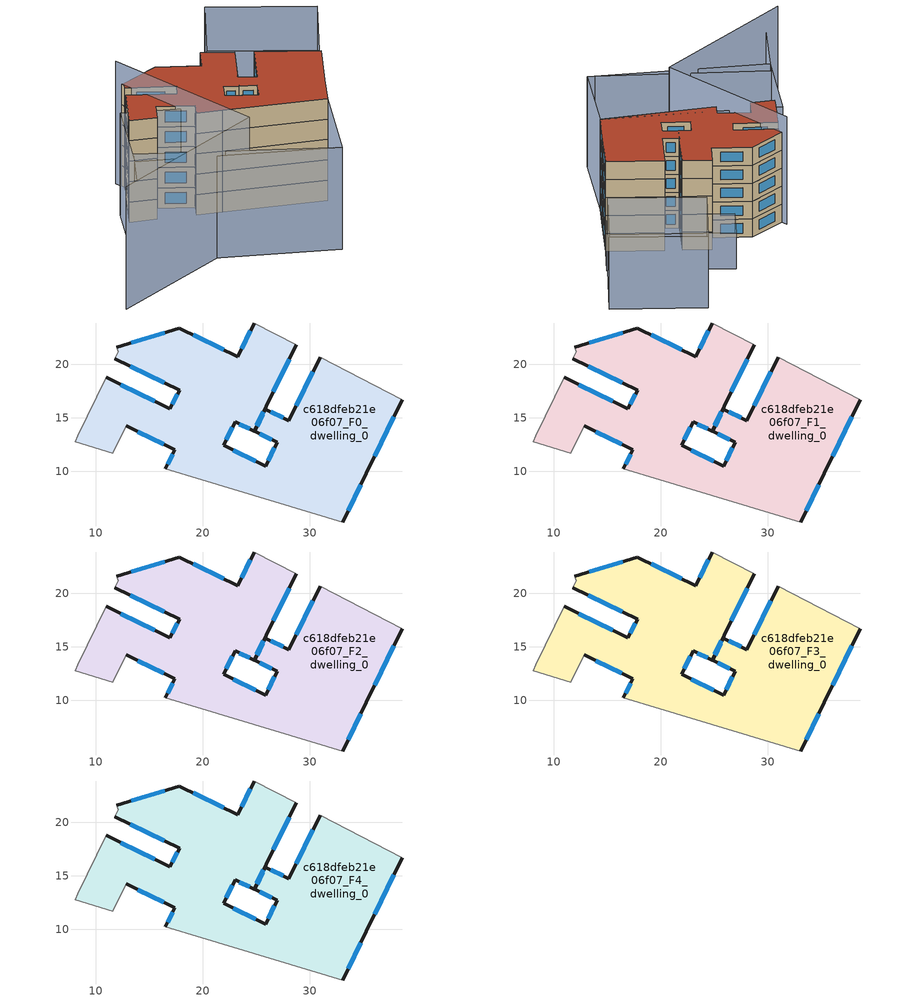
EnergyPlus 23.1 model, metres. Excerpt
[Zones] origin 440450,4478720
c618dfeb21e06f07_F0_dwelling_0
 floor ground (EU_floor_Construction): 38.64,16.7 35.26,9.8 33.09,5.26 19.87,9.2 16.5,10.23 17.39,12 12.84,14.23 11.59,11.69 8.06,12.75 8.31,13.33 10.94,18.79 16.92,15.87 17.82,17.58 11.78,20.5 12.11,21.19 11.94,21.59 17.81,23.36 23.25,20.72 24.81,23.86 28.73,21.83 25.92,16.08 25.9,16.09 24.78,13.76 23,14.62 21.93,12.42 25.86,10.48 26.94,12.72 24.83,13.74 25.82,15.79 28.03,14.73 30.95,20.67 z0
 wall outside (EU_wall_Construction): 30.95,20.67 28.03,14.73 25.82,15.79 24.83,13.74 26.94,12.72 25.86,10.48 21.93,12.42 23,14.62 24.78,13.76 25.9,16.09 25.92,16.08 28.73,21.83 / 33.09,5.26 35.26,9.8 38.64,16.7 / 12.84,14.23 17.39,12 16.5,10.23 / 11.78,20.5 17.82,17.58 16.92,15.87 10.94,18.79 / 24.81,23.86 23.25,20.72 17.81,23.36 11.94,21.59 z0:3
 wall adiabatic (EU_wall_Construction): 38.64,16.7 30.95,20.67 / 16.5,10.23 19.87,9.2 33.09,5.26 / 10.94,18.79 8.31,13.33 8.06,12.75 11.59,11.69 12.84,14.23 / 11.94,21.59 12.11,21.19 11.78,20.5 / 28.73,21.83 24.81,23.86 z0:3
 window (EU_Window_Construction): 26.58,17.42 28.08,20.48 / 25.04,14.3 25.64,15.54 / 23.42,14.42 24.37,13.96 / 22.18,12.93 22.75,14.1 / 24.94,10.93 22.85,11.96 / 26.69,12.2 26.11,11 / 25.32,13.5 26.44,12.96 / 25.59,15.31 25.06,14.22 / 27.51,14.98 26.34,15.55 / 30.27,19.28 28.72,16.12 / 36.05,11.42 37.85,15.09 / 33.6,6.32 34.75,8.74 / 17.18,11.58 16.71,10.64 / 13.91,13.71 16.32,12.52 / 15.52,16.55 12.34,18.1 / 17.61,17.18 17.13,16.27 / 13.2,19.82 16.41,18.26 / 16.43,22.95 13.32,22 / 21.97,21.34 19.08,22.74 / 24.44,23.13 23.61,21.46 z0.7:2.3
c618dfeb21e06f07_F1_dwelling_0
 floor to c618dfeb21e06f07_F0_dwelling_0 (EU_floor_Construction): 38.64,16.7 35.26,9.8 33.09,5.26 19.87,9.2 16.5,10.23 17.39,12 12.84,14.23 11.59,11.69 8.06,12.75 8.31,13.33 10.94,18.79 16.92,15.87 17.82,17.58 11.78,20.5 12.11,21.19 11.94,21.59 17.81,23.36 23.25,20.72 24.81,23.86 28.73,21.83 25.92,16.08 25.9,16.09 24.78,13.76 23,14.62 21.93,12.42 25.86,10.48 26.94,12.72 24.83,13.74 25.82,15.79 28.03,14.73 30.95,20.67 z3
 wall outside (EU_wall_Construction): 30.95,20.67 28.03,14.73 25.82,15.79 24.83,13.74 26.94,12.72 25.86,10.48 21.93,12.42 23,14.62 24.78,13.76 25.9,16.09 25.92,16.08 28.73,21.83 / 33.09,5.26 35.26,9.8 38.64,16.7 / 12.84,14.23 17.39,12 16.5,10.23 / 11.78,20.5 17.82,17.58 16.92,15.87 10.94,18.79 / 24.81,23.86 23.25,20.72 17.81,23.36 11.94,21.59 z3:6
 wall adiabatic (EU_wall_Construction): 38.64,16.7 30.95,20.67 / 16.5,10.23 19.87,9.2 33.09,5.26 / 10.94,18.79 8.31,13.33 8.06,12.75 11.59,11.69 12.84,14.23 / 11.94,21.59 12.11,21.19 11.78,20.5 / 28.73,21.83 24.81,23.86 z3:6
 window (EU_Window_Construction): 26.58,17.42 28.08,20.48 / 25.04,14.3 25.64,15.54 / 23.42,14.42 24.37,13.96 / 22.18,12.93 22.75,14.1 / 24.94,10.93 22.85,11.96 / 26.69,12.2 26.11,11 / 25.32,13.5 26.44,12.96 / 25.59,15.31 25.06,14.22 / 27.51,14.98 26.34,15.55 / 30.27,19.28 28.72,16.12 / 36.05,11.42 37.85,15.09 / 33.6,6.32 34.75,8.74 / 17.18,11.58 16.71,10.64 / 13.91,13.71 16.32,12.52 / 15.52,16.55 12.34,18.1 / 17.61,17.18 17.13,16.27 / 13.2,19.82 16.41,18.26 / 16.43,22.95 13.32,22 / 21.97,21.34 19.08,22.74 / 24.44,23.13 23.61,21.46 z3.7:5.3
c618dfeb21e06f07_F2_dwelling_0
 floor to c618dfeb21e06f07_F1_dwelling_0 (EU_floor_Construction): 38.64,16.7 35.26,9.8 33.09,5.26 19.87,9.2 16.5,10.23 17.39,12 12.84,14.23 11.59,11.69 8.06,12.75 8.31,13.33 10.94,18.79 16.92,15.87 17.82,17.58 11.78,20.5 12.11,21.19 11.94,21.59 17.81,23.36 23.25,20.72 24.81,23.86 28.73,21.83 25.92,16.08 25.9,16.09 24.78,13.76 23,14.62 21.93,12.42 25.86,10.48 26.94,12.72 24.83,13.74 25.82,15.79 28.03,14.73 30.95,20.67 z6
 wall outside (EU_wall_Construction): 30.95,20.67 28.03,14.73 25.82,15.79 24.83,13.74 26.94,12.72 25.86,10.48 21.93,12.42 23,14.62 24.78,13.76 25.9,16.09 25.92,16.08 28.73,21.83 / 33.09,5.26 35.26,9.8 38.64,16.7 / 12.84,14.23 17.39,12 16.5,10.23 / 11.78,20.5 17.82,17.58 16.92,15.87 10.94,18.79 / 24.81,23.86 23.25,20.72 17.81,23.36 11.94,21.59 z6:9
 wall adiabatic (EU_wall_Construction): 38.64,16.7 30.95,20.67 / 16.5,10.23 19.87,9.2 33.09,5.26 / 10.94,18.79 8.31,13.33 8.06,12.75 11.59,11.69 12.84,14.23 / 11.94,21.59 12.11,21.19 11.78,20.5 / 28.73,21.83 24.81,23.86 z6:9
 window (EU_Window_Construction): 26.58,17.42 28.08,20.48 / 25.04,14.3 25.64,15.54 / 23.42,14.42 24.37,13.96 / 22.18,12.93 22.75,14.1 / 24.94,10.93 22.85,11.96 / 26.69,12.2 26.11,11 / 25.32,13.5 26.44,12.96 / 25.59,15.31 25.06,14.22 / 27.51,14.98 26.34,15.55 / 30.27,19.28 28.72,16.12 / 36.05,11.42 37.85,15.09 / 33.6,6.32 34.75,8.74 / 17.18,11.58 16.71,10.64 / 13.91,13.71 16.32,12.52 / 15.52,16.55 12.34,18.1 / 17.61,17.18 17.13,16.27 / 13.2,19.82 16.41,18.26 / 16.43,22.95 13.32,22 / 21.97,21.34 19.08,22.74 / 24.44,23.13 23.61,21.46 z6.7:8.3
c618dfeb21e06f07_F3_dwelling_0
 floor to c618dfeb21e06f07_F2_dwelling_0 (EU_floor_Construction): 38.64,16.7 35.26,9.8 33.09,5.26 19.87,9.2 16.5,10.23 17.39,12 12.84,14.23 11.59,11.69 8.06,12.75 8.31,13.33 10.94,18.79 16.92,15.87 17.82,17.58 11.78,20.5 12.11,21.19 11.94,21.59 17.81,23.36 23.25,20.72 24.81,23.86 28.73,21.83 25.92,16.08 25.9,16.09 24.78,13.76 23,14.62 21.93,12.42 25.86,10.48 26.94,12.72 24.83,13.74 25.82,15.79 28.03,14.73 30.95,20.67 z9
 wall outside (EU_wall_Construction): 30.95,20.67 28.03,14.73 25.82,15.79 24.83,13.74 26.94,12.72 25.86,10.48 21.93,12.42 23,14.62 24.78,13.76 25.9,16.09 25.92,16.08 28.73,21.83 / 33.09,5.26 35.26,9.8 38.64,16.7 / 12.84,14.23 17.39,12 16.5,10.23 / 11.78,20.5 17.82,17.58 16.92,15.87 10.94,18.79 / 24.81,23.86 23.25,20.72 17.81,23.36 11.94,21.59 z9:12
 wall adiabatic (EU_wall_Construction): 38.64,16.7 30.95,20.67 / 16.5,10.23 19.87,9.2 33.09,5.26 / 10.94,18.79 8.31,13.33 8.06,12.75 11.59,11.69 12.84,14.23 / 11.94,21.59 12.11,21.19 11.78,20.5 / 28.73,21.83 24.81,23.86 z9:12
 window (EU_Window_Construction): 26.58,17.42 28.08,20.48 / 25.04,14.3 25.64,15.54 / 23.42,14.42 24.37,13.96 / 22.18,12.93 22.75,14.1 / 24.94,10.93 22.85,11.96 / 26.69,12.2 26.11,11 / 25.32,13.5 26.44,12.96 / 25.59,15.31 25.06,14.22 / 27.51,14.98 26.34,15.55 / 30.27,19.28 28.72,16.12 / 36.05,11.42 37.85,15.09 / 33.6,6.32 34.75,8.74 / 17.18,11.58 16.71,10.64 / 13.91,13.71 16.32,12.52 / 15.52,16.55 12.34,18.1 / 17.61,17.18 17.13,16.27 / 13.2,19.82 16.41,18.26 / 16.43,22.95 13.32,22 / 21.97,21.34 19.08,22.74 / 24.44,23.13 23.61,21.46 z9.7:11.3
c618dfeb21e06f07_F4_dwelling_0
 floor to c618dfeb21e06f07_F3_dwelling_0 (EU_floor_Construction): 38.64,16.7 35.26,9.8 33.09,5.26 19.87,9.2 16.5,10.23 17.39,12 12.84,14.23 11.59,11.69 8.06,12.75 8.31,13.33 10.94,18.79 16.92,15.87 17.82,17.58 11.78,20.5 12.11,21.19 11.94,21.59 17.81,23.36 23.25,20.72 24.81,23.86 28.73,21.83 25.92,16.08 25.9,16.09 24.78,13.76 23,14.62 21.93,12.42 25.86,10.48 26.94,12.72 24.83,13.74 25.82,15.79 28.03,14.73 30.95,20.67 z12
 wall outside (EU_wall_Construction): 30.95,20.67 28.03,14.73 25.82,15.79 24.83,13.74 26.94,12.72 25.86,10.48 21.93,12.42 23,14.62 24.78,13.76 25.9,16.09 25.92,16.08 28.73,21.83 / 33.09,5.26 35.26,9.8 38.64,16.7 / 12.84,14.23 17.39,12 16.5,10.23 / 11.78,20.5 17.82,17.58 16.92,15.87 10.94,18.79 / 24.81,23.86 23.25,20.72 17.81,23.36 11.94,21.59 z12:15
 wall adiabatic (EU_wall_Construction): 38.64,16.7 30.95,20.67 / 16.5,10.23 19.87,9.2 33.09,5.26 / 10.94,18.79 8.31,13.33 8.06,12.75 11.59,11.69 12.84,14.23 / 11.94,21.59 12.11,21.19 11.78,20.5 / 28.73,21.83 24.81,23.86 z12:15
 window (EU_Window_Construction): 26.58,17.42 28.08,20.48 / 25.04,14.3 25.64,15.54 / 23.42,14.42 24.37,13.96 / 22.18,12.93 22.75,14.1 / 24.94,10.93 22.85,11.96 / 26.69,12.2 26.11,11 / 25.32,13.5 26.44,12.96 / 25.59,15.31 25.06,14.22 / 27.51,14.98 26.34,15.55 / 30.27,19.28 28.72,16.12 / 36.05,11.42 37.85,15.09 / 33.6,6.32 34.75,8.74 / 17.18,11.58 16.71,10.64 / 13.91,13.71 16.32,12.52 / 15.52,16.55 12.34,18.1 / 17.61,17.18 17.13,16.27 / 13.2,19.82 16.41,18.26 / 16.43,22.95 13.32,22 / 21.97,21.34 19.08,22.74 / 24.44,23.13 23.61,21.46 z12.7:14.3
 roof outside (EU_roof_Construction): 33.09,5.26 35.26,9.8 38.64,16.7 30.95,20.67 28.03,14.73 25.82,15.79 24.83,13.74 26.94,12.72 25.86,10.48 21.93,12.42 23,14.62 24.78,13.76 25.9,16.09 25.92,16.08 28.73,21.83 24.81,23.86 23.25,20.72 17.81,23.36 11.94,21.59 12.11,21.19 11.78,20.5 17.82,17.58 16.92,15.87 10.94,18.79 8.31,13.33 8.06,12.75 11.59,11.69 12.84,14.23 17.39,12 16.5,10.23 19.87,9.2 z15
shading: -1.02,-6.02 4.21,4.81 / 4.21,4.81 27.4,-6.4 / 28.42,-6.79 3.34,2.94 / 3.34,2.94 8.02,14.99 / 8.02,14.99 33.1,5.26 / 33.1,5.26 28.42,-6.79 z0:15; 11.63,22.52 19.25,1.23 / 19.25,1.23 -3.47,-6.89 z0:18; 38.63,16.69 21.88,25.38 / 21.88,25.38 24.5,30.41 / 24.5,30.41 41.24,21.72 / 41.24,21.72 38.63,16.69 z0:6; 41.06,21.59 28.34,28.42 / 28.34,28.42 33.86,38.69 / 33.86,38.69 46.57,31.86 / 46.57,31.86 41.06,21.59 z0:12
[Building]
EU S2 Campaign: North Axis=0; Terrain=City; Solar Distribution=FullExterior
[Site:Location]
Madrid: Latitude=40.5; Longitude=-3.5; Time Zone=1; Elevation=609
[SizingPeriod:WeatherFileDays]
AnnualSizingPeriod: Begin Month=1; Begin Day of Month=1; End Month=12; End Day of Month=31; Day of Week for Start Day=Monday; Use Weather File Daylight Saving Period=No; Use Weather File Rain and Snow Indicators=No
[MATERIAL]
EU_InternalMass_Material: Roughness=MediumRough; Thickness=0.1; Conductivity=1; Density=1800; Specific Heat=900; Thermal Absorptance=0.9; Solar Absorptance=0.7; Visible Absorptance=0.7
[MATERIAL:NOMASS] Roughness=MediumRough; Thermal Absorptance=0.9; Solar Absorptance=0.7; Visible Absorptance=0.7
Name | Thermal Resistance
EU_wall_NoMass | 0.419739
EU_roof_NoMass | 0.352165
EU_floor_NoMass | 0.608284
[WINDOWMATERIAL:SIMPLEGLAZINGSYSTEM]
EU_Window_SimpleGlazing: UFactor=4.8352; Solar Heat Gain Coefficient=0.85; Visible Transmittance=0.85
[CONSTRUCTION]
EU_wall_Construction: EU_wall_NoMass
EU_roof_Construction: EU_roof_NoMass
EU_floor_Construction: EU_floor_NoMass
EU_Window_Construction: EU_Window_SimpleGlazing
EU_InternalMass_Construction: EU_InternalMass_Material
[ZONE] Type=1; Multiplier=1; Ceiling Height=autocalculate; Volume=880.043; Floor Area=autocalculate; Part of Total Floor Area=Yes
c618dfeb21e06f07_F0_dwelling_0; c618dfeb21e06f07_F1_dwelling_0; c618dfeb21e06f07_F2_dwelling_0; c618dfeb21e06f07_F3_dwelling_0; c618dfeb21e06f07_F4_dwelling_0
[INTERNALMASS] Construction=EU_InternalMass_Construction; Surface Area=293.348
Name | Zone or ZoneList
c618dfeb21e06f07_F0_dwelling_0_EU_InternalMass | c618dfeb21e06f07_F0_dwelling_0
c618dfeb21e06f07_F1_dwelling_0_EU_InternalMass | c618dfeb21e06f07_F1_dwelling_0
c618dfeb21e06f07_F2_dwelling_0_EU_InternalMass | c618dfeb21e06f07_F2_dwelling_0
c618dfeb21e06f07_F3_dwelling_0_EU_InternalMass | c618dfeb21e06f07_F3_dwelling_0
c618dfeb21e06f07_F4_dwelling_0_EU_InternalMass | c618dfeb21e06f07_F4_dwelling_0
[OTHEREQUIPMENT] Fuel Type=Electricity; Design Level Calculation Method=Watts/Area; Power per Zone Floor Area=1; Fraction Latent=0; Fraction Radiant=0; Fraction Lost=0; Carbon Dioxide Generation Rate=0; EndUse Subcategory=EU_Step8_InternalGains
Name | Zone or ZoneList or Space or SpaceList | Schedule
EU_Step8_InternalGain_c618dfeb21e06f07_F0_dwelling_0_f000 | c618dfeb21e06f07_F0_dwelling_0 | EU_Step8_GainSchedule_c618dfeb21e06f07_F0_dwelling_0_f000
EU_Step8_InternalGain_c618dfeb21e06f07_F1_dwelling_0_f000 | c618dfeb21e06f07_F1_dwelling_0 | EU_Step8_GainSchedule_c618dfeb21e06f07_F1_dwelling_0_f000
EU_Step8_InternalGain_c618dfeb21e06f07_F2_dwelling_0_f000 | c618dfeb21e06f07_F2_dwelling_0 | EU_Step8_GainSchedule_c618dfeb21e06f07_F2_dwelling_0_f000
EU_Step8_InternalGain_c618dfeb21e06f07_F3_dwelling_0_f000 | c618dfeb21e06f07_F3_dwelling_0 | EU_Step8_GainSchedule_c618dfeb21e06f07_F3_dwelling_0_f000
EU_Step8_InternalGain_c618dfeb21e06f07_F4_dwelling_0_f000 | c618dfeb21e06f07_F4_dwelling_0 | EU_Step8_GainSchedule_c618dfeb21e06f07_F4_dwelling_0_f000
[ZONEVENTILATION:DESIGNFLOWRATE] Schedule=EU_AlwaysOn; Design Flow Rate Calculation Method=AirChanges/Hour; Air Changes per Hour=0.703302; Ventilation Type=Natural; Fan Pressure Rise=0; Fan Total Efficiency=1; Constant Term Coefficient=1; Temperature Term Coefficient=0; Velocity Term Coefficient=0; Velocity Squared Term Coefficient=0; Minimum Indoor Temperature=-100; Maximum Indoor Temperature=100; Delta Temperature=-100; Minimum Outdoor Temperature=-100; Maximum Outdoor Temperature=100; Maximum Wind Speed=40
Name | Zone or ZoneList or Space or SpaceList
EU_ConstantAir_c618dfeb21e06f07_F0_dwelling_0 | c618dfeb21e06f07_F0_dwelling_0
EU_ConstantAir_c618dfeb21e06f07_F1_dwelling_0 | c618dfeb21e06f07_F1_dwelling_0
EU_ConstantAir_c618dfeb21e06f07_F2_dwelling_0 | c618dfeb21e06f07_F2_dwelling_0
EU_ConstantAir_c618dfeb21e06f07_F3_dwelling_0 | c618dfeb21e06f07_F3_dwelling_0
EU_ConstantAir_c618dfeb21e06f07_F4_dwelling_0 | c618dfeb21e06f07_F4_dwelling_0
[HVACTEMPLATE:THERMOSTAT] Constant Heating Setpoint=20; Constant Cooling Setpoint=50
EU_HeatOnly_c618dfeb21e06f07_F0_dwelling_0; EU_HeatOnly_c618dfeb21e06f07_F1_dwelling_0; EU_HeatOnly_c618dfeb21e06f07_F2_dwelling_0; EU_HeatOnly_c618dfeb21e06f07_F3_dwelling_0; EU_HeatOnly_c618dfeb21e06f07_F4_dwelling_0
[HVACTEMPLATE:ZONE:IDEALLOADSAIRSYSTEM] System Availability Schedule=EU_AlwaysOn; Maximum Heating Supply Air Temperature=50; Minimum Cooling Supply Air Temperature=13; Maximum Heating Supply Air Humidity Ratio=0.0156; Minimum Cooling Supply Air Humidity Ratio=0.0077; Heating Limit=NoLimit; Cooling Limit=NoLimit; Heating Availability Schedule=EU_AlwaysOn; Cooling Availability Schedule=EU_CoolingOff; Dehumidification Control Type=ConstantSensibleHeatRatio; Cooling Sensible Heat Ratio=0.7; Dehumidification Setpoint=60; Humidification Control Type=None; Humidification Setpoint=30; Outdoor Air Method=None; Outdoor Air Flow Rate per Person=0.00944; Outdoor Air Flow Rate per Zone Floor Area=0; Outdoor Air Flow Rate per Zone=0; Demand Controlled Ventilation Type=None; Outdoor Air Economizer Type=NoEconomizer; Heat Recovery Type=None; Sensible Heat Recovery Effectiveness=0.7; Latent Heat Recovery Effectiveness=0.65
Name | Template Thermostat
c618dfeb21e06f07_F0_dwelling_0 | EU_HeatOnly_c618dfeb21e06f07_F0_dwelling_0
c618dfeb21e06f07_F1_dwelling_0 | EU_HeatOnly_c618dfeb21e06f07_F1_dwelling_0
c618dfeb21e06f07_F2_dwelling_0 | EU_HeatOnly_c618dfeb21e06f07_F2_dwelling_0
c618dfeb21e06f07_F3_dwelling_0 | EU_HeatOnly_c618dfeb21e06f07_F3_dwelling_0
c618dfeb21e06f07_F4_dwelling_0 | EU_HeatOnly_c618dfeb21e06f07_F4_dwelling_0
[SIZING:ZONE] Zone Cooling Design Supply Air Temperature Input Method=SupplyAirTemperature; Zone Cooling Design Supply Air Temperature=13; Zone Heating Design Supply Air Temperature Input Method=SupplyAirTemperature; Zone Heating Design Supply Air Temperature=50; Zone Cooling Design Supply Air Humidity Ratio=0.008; Zone Heating Design Supply Air Humidity Ratio=0.008; Cooling Design Air Flow Method=DesignDay; Cooling Design Air Flow Rate=0; Cooling Minimum Air Flow per Zone Floor Area=0.000762; Cooling Minimum Air Flow=0; Cooling Minimum Air Flow Fraction=0.2; Heating Design Air Flow Method=DesignDay; Heating Design Air Flow Rate=0; Heating Maximum Air Flow per Zone Floor Area=0.002032; Heating Maximum Air Flow=0.141576; Heating Maximum Air Flow Fraction=0.3; Account for Dedicated Outdoor Air System=No; Dedicated Outdoor Air System Control Strategy=NeutralSupplyAir; Dedicated Outdoor Air Low Setpoint Temperature for Design=autosize; Dedicated Outdoor Air High Setpoint Temperature for Design=autosize; Zone Load Sizing Method=Sensible Load Only No Latent Load; Zone Latent Cooling Design Supply Air Humidity Ratio Input Method=HumidityRatioDifference; Zone Cooling Design Supply Air Humidity Ratio Difference=0.005; Zone Latent Heating Design Supply Air Humidity Ratio Input Method=HumidityRatioDifference; Zone Humidification Design Supply Air Humidity Ratio Difference=0.005
c618dfeb21e06f07_F0_dwelling_0; c618dfeb21e06f07_F1_dwelling_0; c618dfeb21e06f07_F2_dwelling_0; c618dfeb21e06f07_F3_dwelling_0; c618dfeb21e06f07_F4_dwelling_0
[SCHEDULE:CONSTANT]
Name | Hourly Value
EU_AlwaysOn | 1
EU_CoolingOff | 0
[SCHEDULE:FILE] Column Number=1; Rows to Skip at Top=0; Number of Hours of Data=8760; Column Separator=Comma; Interpolate to Timestep=No; Minutes per Item=60; Adjust Schedule for Daylight Savings=Yes
Name | File
EU_Step8_GainSchedule_c618dfeb21e06f07_F0_dwelling_0_f000 | ../../schedules/c618dfeb21e06f07/c618dfeb21e06f07_F0_dwelling_0_f000_gain.csv
EU_Step8_GainSchedule_c618dfeb21e06f07_F1_dwelling_0_f000 | ../../schedules/c618dfeb21e06f07/c618dfeb21e06f07_F1_dwelling_0_f000_gain.csv
EU_Step8_GainSchedule_c618dfeb21e06f07_F2_dwelling_0_f000 | ../../schedules/c618dfeb21e06f07/c618dfeb21e06f07_F2_dwelling_0_f000_gain.csv
EU_Step8_GainSchedule_c618dfeb21e06f07_F3_dwelling_0_f000 | ../../schedules/c618dfeb21e06f07/c618dfeb21e06f07_F3_dwelling_0_f000_gain.csv
EU_Step8_GainSchedule_c618dfeb21e06f07_F4_dwelling_0_f000 | ../../schedules/c618dfeb21e06f07/c618dfeb21e06f07_F4_dwelling_0_f000_gain.csv
